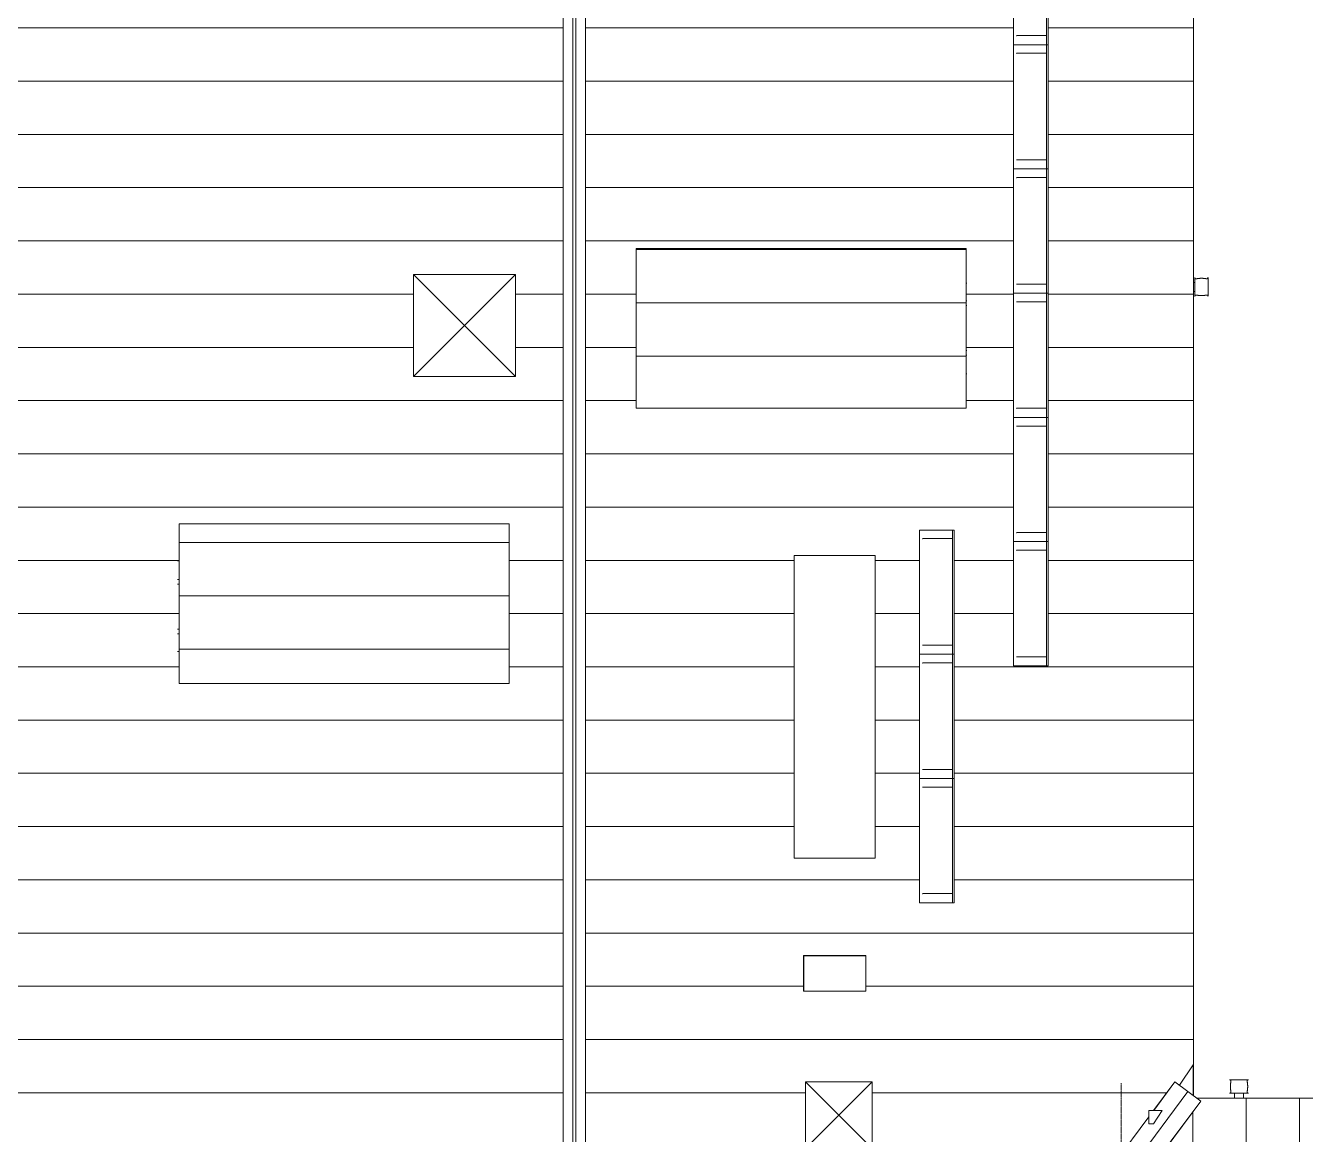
# Model space of a CAD drawing. Header units: millimetres. Extents: x -25149 to 64359, y -29707 to 46678.
# Drawn here: x 18202 to 32625, y 20531 to 33026 of the extents above; entities that cross this region are included whole.
import ezdxf

# ---------------------------------------------------------------- set-up
doc = ezdxf.new("R2010")
doc.units = ezdxf.units.MM
doc.linetypes.add('ADSK_Линия сетки', pattern=[25, 20, -2.5, 0, -2.5])
for name, color, linetype, lineweight in [('Воздуховоды', 7, 'Continuous', 18), ('Крыша', 7, 'Continuous', 9), ('Крыша штриховка', 7, 'Continuous', 9), ('Обобщенные модели', 7, 'Continuous', 18), ('Ограждение', 7, 'Continuous', 9), ('Оси', 7, 'Continuous', 9), ('Панели витража', 7, 'Continuous', 9), ('Перекрытие', 7, 'Continuous', 18), ('Стены наружные', 7, 'Continuous', 18)]:
    doc.layers.add(name, color=color, linetype=linetype, lineweight=lineweight)

# ---------------------------------------------------------------- blocks, each defined once
blk = doc.blocks.new('Водосток - Тип 1 _карниз больше 490мм_-5200714-План 2-го этажа')
at = {"layer": 'Обобщенные модели'}
for p, q in [((19, 685), (125, 685)), ((125, 685), (231, 685)), ((125, 535), (19, 535)), ((231, 535), (125, 535))]:
    blk.add_line(p, q, dxfattribs=at)
at = {"layer": 'Обобщенные модели', "flags": 128}
for points in [[(75, 523), (75, 528), (75, 534), (75, 535)], [(175, 535), (175, 531), (175, 525), (175, 522)]]:
    blk.add_lwpolyline(points, dxfattribs=at)
at = {"layer": 'Обобщенные модели'}
for points in [[(19, 535), (21, 535), (25, 536), (29, 539), (31, 542), (32, 545), (32, 547), (32, 549), (32, 552), (32, 554), (32, 556), (32, 559), (32, 561), (31, 564), (31, 567), (31, 570), (30, 573), (30, 576), (29, 579), (29, 582), (29, 586), (28, 590), (28, 596), (27, 605), (27, 615), (28, 624), (28, 630), (29, 634), (29, 638), (29, 641), (30, 644), (30, 647), (31, 650), (31, 653), (31, 656), (32, 659), (32, 661), (32, 664), (32, 666), (32, 668), (32, 671), (32, 673), (32, 675), (31, 678), (29, 681), (25, 684), (21, 685), (19, 685)], [(231, 685), (229, 685), (225, 684), (221, 681), (219, 678), (218, 675), (218, 673), (218, 671), (218, 668), (218, 666), (218, 664), (218, 661), (218, 659), (219, 656), (219, 653), (219, 650), (220, 647), (220, 644), (221, 641), (221, 638), (221, 634), (222, 630), (222, 624), (223, 615), (223, 605), (222, 596), (222, 590), (221, 586), (221, 582), (221, 579), (220, 576), (220, 573), (219, 570), (219, 567), (219, 564), (218, 561), (218, 559), (218, 556), (218, 554), (218, 552), (218, 549), (218, 547), (218, 545), (219, 542), (221, 539), (225, 536), (229, 535), (231, 535)]]:
    blk.add_open_spline(points, degree=3, knots=[-1, -1, -1, -1, -0.941176, -0.882353, -0.852941, -0.823529, -0.808824, -0.794118, -0.779412, -0.764706, -0.75, -0.735294, -0.720588, -0.705882, -0.691176, -0.676471, -0.661765, -0.647059, -0.632353, -0.617647, -0.602941, -0.588235, -0.558824, -0.529412, -0.470588, -0.441176, -0.411765, -0.397059, -0.382353, -0.367647, -0.352941, -0.338235, -0.323529, -0.308824, -0.294118, -0.279412, -0.264706, -0.25, -0.235294, -0.220588, -0.205882, -0.191176, -0.176471, -0.147059, -0.117647, -0.058824, 0, 0, 0, 0], dxfattribs=at)
blk = doc.blocks.new('PNS_Решетка вентиляционная - Декоративная-5493239-План 2-го этажа')
at = {"layer": 'Панели витража'}
for p, q in [((-105, -182), (-105, -200)), ((105, -182), (105, -200))]:
    blk.add_line(p, q, dxfattribs=at)
blk = doc.blocks.new('PNS_Решетка вентиляционная - Декоративная-5493240-План 2-го этажа')
at = {"layer": 'Панели витража'}
for p, q in [((-100, -182), (-100, -200)), ((100, -182), (100, -200))]:
    blk.add_line(p, q, dxfattribs=at)
blk = doc.blocks.new('PNS_Решетка вентиляционная - Декоративная-2713095-План 2-го этажа')
at = {"layer": 'Панели витража'}
for p, q in [((-255, -182), (-255, -200)), ((255, -182), (255, -200))]:
    blk.add_line(p, q, dxfattribs=at)
blk = doc.blocks.new('PNS_Решетка вентиляционная - Декоративная-V23-План 2-го этажа')
at = {"layer": 'Панели витража'}
for p, q in [((-105, -192), (-105, -200)), ((105, -192), (105, -200))]:
    blk.add_line(p, q, dxfattribs=at)
blk = doc.blocks.new('PNS_Решетка вентиляционная - Декоративная-V24-План 2-го этажа')
at = {"layer": 'Панели витража'}
for p, q in [((-100, -192), (-100, -200)), ((100, -192), (100, -200))]:
    blk.add_line(p, q, dxfattribs=at)
blk = doc.blocks.new('PNS_Решетка вентиляционная - Декоративная-V25-План 2-го этажа')
at = {"layer": 'Панели витража'}
for p, q in [((-255, -192), (-255, -200)), ((255, -192), (255, -200))]:
    blk.add_line(p, q, dxfattribs=at)
blk = doc.blocks.new('Ограждение - Ограждение-2966641-План 2-го этажа')
at = {"layer": 'Ограждение'}
for p, q in [((24262, 43659), (24262, 17892)), ((24371, 43659), (24371, 17892)), ((24404, 17892), (24404, 43659)), ((24513, 43659), (24513, 17892))]:
    blk.add_line(p, q, dxfattribs=at)
blk = doc.blocks.new('Ограждение - Ограждение-2968875-План 2-го этажа')
at = {"layer": 'Ограждение'}
for p, q in [((17402, 20844), (17554, 20941)), ((17554, 20941), (17707, 21039)), ((17554, 20941), (18307, 19763)), ((17707, 21039), (17708, 21040)), ((18508, 19786), (17707, 21039)), ((17708, 21040), (18498, 19803)), ((17401, 20844), (17402, 20844)), ((17401, 20844), (18859, 18563)), ((17402, 20844), (18866, 18555)), ((19288, 17892), (19368, 17766)), ((19290, 17892), (19369, 17767)), ((19503, 17892), (19508, 17884)), ((19531, 17884), (19540, 17892)), ((19752, 17884), (19745, 17892)), ((19747, 17892), (19754, 17884)), ((19368, 17766), (19422, 17804)), ((19369, 17767), (19368, 17766)), ((19368, 17765), (19369, 17766)), ((19368, 17765), (23430, 13409)), ((19369, 17766), (19516, 17872)), ((19516, 17872), (19369, 17767)), ((19369, 17766), (23721, 13098)), ((19514, 17874), (19516, 17872)), ((19516, 17872), (19519, 17874)), ((19516, 17872), (23651, 13437)), ((23927, 13407), (19761, 17874)), ((19763, 17874), (23928, 13407)), ((23430, 13408), (23720, 13098)), ((23810, 13175), (23728, 13098))]:
    blk.add_line(p, q, dxfattribs=at)
blk = doc.blocks.new('Ограждение - Ограждение-2969153-План 2-го этажа')
at = {"layer": 'Ограждение'}
for p, q in [((30914, 20801), (31154, 21123)), ((31155, 21122), (30916, 20801)), ((31154, 21123), (31155, 21122)), ((31155, 21122), (31300, 21014)), ((29789, 18987), (31300, 21014)), ((31300, 21014), (31445, 20906)), ((29183, 17874), (31445, 20906)), ((29184, 17873), (31446, 20906)), ((31445, 20906), (31446, 20906)), ((30862, 20729), (30355, 20050)), ((30363, 20063), (30862, 20731)), ((28698, 17884), (28705, 17892)), ((28707, 17892), (28700, 17884)), ((28948, 17884), (28955, 17892)), ((29087, 17947), (29183, 17873)), ((29183, 17874), (29088, 17947)), ((24522, 13406), (28689, 17874)), ((28691, 17874), (24524, 13406)), ((24883, 13262), (29183, 17873)), ((24883, 13259), (29184, 17872)), ((25252, 13922), (28939, 17874)), ((29172, 17882), (29184, 17873)), ((29184, 17873), (29183, 17874)), ((29183, 17873), (29184, 17872))]:
    blk.add_line(p, q, dxfattribs=at)
blk = doc.blocks.new('Водосток - Тип 1 _карниз больше 490мм_-5192914-План 2-го этажа')
at = {"layer": 'Обобщенные модели'}
for p, q in [((19, 335), (125, 335)), ((125, 335), (231, 335)), ((125, 185), (19, 185)), ((75, 185), (75, 130)), ((75, 156), (75, 130)), ((231, 185), (125, 185)), ((175, 130), (175, 185)), ((175, 130), (175, 156))]:
    blk.add_line(p, q, dxfattribs=at)
at = {"layer": 'Обобщенные модели', "flags": 128}
for points in [[(75, 156), (75, 162), (75, 168), (75, 173), (75, 178), (75, 184), (75, 185)], [(75, 184), (75, 181), (75, 178), (75, 175), (75, 173), (75, 171), (75, 168), (75, 167), (75, 165), (75, 164), (75, 162), (75, 161), (75, 161), (75, 160), (75, 160)], [(175, 160), (175, 160), (175, 161), (175, 162), (175, 163), (175, 164), (175, 166), (175, 168), (175, 170), (175, 172), (175, 174), (175, 177), (175, 180), (175, 183), (175, 185)], [(175, 185), (175, 181), (175, 175), (175, 170), (175, 164), (175, 159), (175, 156)]]:
    blk.add_lwpolyline(points, dxfattribs=at)
at = {"layer": 'Обобщенные модели'}
for start, end in [(165.3598, 194.6402), (345.3598, 14.6402)]:
    blk.add_arc((125, 160), 52, start, end, dxfattribs=at)
for points in [[(19, 185), (21, 185), (25, 186), (29, 189), (31, 192), (32, 195), (32, 197), (32, 199), (32, 202), (32, 204), (32, 206), (32, 209), (32, 211), (31, 214), (31, 217), (31, 220), (30, 223), (30, 226), (29, 229), (29, 232), (29, 236), (28, 240), (28, 246), (27, 255), (27, 265), (28, 274), (28, 280), (29, 284), (29, 288), (29, 291), (30, 294), (30, 297), (31, 300), (31, 303), (31, 306), (32, 309), (32, 311), (32, 314), (32, 316), (32, 318), (32, 321), (32, 323), (32, 325), (31, 328), (29, 331), (25, 334), (21, 335), (19, 335)], [(231, 335), (229, 335), (225, 334), (221, 331), (219, 328), (218, 325), (218, 323), (218, 321), (218, 318), (218, 316), (218, 314), (218, 311), (218, 309), (219, 306), (219, 303), (219, 300), (220, 297), (220, 294), (221, 291), (221, 288), (221, 284), (222, 280), (222, 274), (223, 265), (223, 255), (222, 246), (222, 240), (221, 236), (221, 232), (221, 229), (220, 226), (220, 223), (219, 220), (219, 217), (219, 214), (218, 211), (218, 209), (218, 206), (218, 204), (218, 202), (218, 199), (218, 197), (218, 195), (219, 192), (221, 189), (225, 186), (229, 185), (231, 185)]]:
    blk.add_open_spline(points, degree=3, knots=[-1, -1, -1, -1, -0.941176, -0.882353, -0.852941, -0.823529, -0.808824, -0.794118, -0.779412, -0.764706, -0.75, -0.735294, -0.720588, -0.705882, -0.691176, -0.676471, -0.661765, -0.647059, -0.632353, -0.617647, -0.602941, -0.588235, -0.558824, -0.529412, -0.470588, -0.441176, -0.411765, -0.397059, -0.382353, -0.367647, -0.352941, -0.338235, -0.323529, -0.308824, -0.294118, -0.279412, -0.264706, -0.25, -0.235294, -0.220588, -0.205882, -0.191176, -0.176471, -0.147059, -0.117647, -0.058824, 0, 0, 0, 0], dxfattribs=at)
blk = doc.blocks.new('Зонт прямоугольного сечения - Стандартное-4268093-План 2-го этажа')
at = {"layer": 'Воздуховоды'}
for p, q in [((0, 0), (-575, 575)), ((-575, 575), (-575, -575)), ((-575, 575), (575, 575)), ((-575, 575), (575, 575)), ((-575, 575), (-575, -575)), ((575, 575), (0, 0)), ((575, -575), (575, 575)), ((575, 575), (575, -575)), ((-575, -575), (0, 0)), ((0, 0), (575, -575)), ((575, -575), (-575, -575)), ((575, -575), (-575, -575))]:
    blk.add_line(p, q, dxfattribs=at)
blk = doc.blocks.new('Зонт прямоугольного сечения - Стандартное-4268091-План 2-го этажа')
at = {"layer": 'Воздуховоды'}
for p, q in [((0, 0), (-375, 375)), ((-375, 375), (-375, -375)), ((-375, 375), (375, 375)), ((-375, 375), (375, 375)), ((-375, 375), (-375, -375)), ((375, 375), (0, 0)), ((375, -375), (375, 375)), ((375, 375), (375, -375)), ((-375, -375), (0, 0)), ((0, 0), (375, -375)), ((375, -375), (-375, -375)), ((375, -375), (-375, -375))]:
    blk.add_line(p, q, dxfattribs=at)
blk = doc.blocks.new('Construction_Roof-Accessories_Lindab_KO - Construction_Roof-Accessories_Lindab_KO-4209799-План 2-го этажа')
at = {"layer": 'Обобщенные модели', "lineweight": 9}
for p, q in [((28808, 38642), (28467, 38642)), ((28467, 38640), (28473, 38640)), ((28801, 38640), (28808, 38640))]:
    blk.add_line(p, q, dxfattribs=at)
blk = doc.blocks.new('Construction_Roof-Accessories_Lindab_KO - Construction_Roof-Accessories_Lindab_KO-V28-План 2-го этажа')
at = {"layer": 'Обобщенные модели', "lineweight": 9}
for p, q in [((28808, 37442), (28467, 37442)), ((28467, 37440), (28473, 37440)), ((28801, 37440), (28808, 37440))]:
    blk.add_line(p, q, dxfattribs=at)
blk = doc.blocks.new('Construction_Roof-Accessories_Lindab_BR - Construction_Roof-Accessories_Lindab_BR-4209801-План 2-го этажа')
at = {"layer": 'Обобщенные модели', "lineweight": 9}
for p, q in [((28436, 38739), (28438, 38739)), ((28436, 37339), (28436, 38739)), ((28454, 38739), (28438, 38739)), ((28454, 38739), (28463, 38739)), ((28463, 38739), (28471, 38739)), ((28471, 38739), (28804, 38739)), ((28804, 38739), (28807, 38739)), ((28808, 38739), (28808, 37339)), ((28823, 38739), (28808, 38739)), ((28823, 38739), (28825, 38739)), ((28825, 37339), (28825, 38739)), ((28438, 37339), (28436, 37339)), ((28438, 37339), (28454, 37339)), ((28463, 37339), (28454, 37339)), ((28471, 37339), (28463, 37339)), ((28804, 37339), (28471, 37339)), ((28807, 37339), (28804, 37339)), ((28808, 37339), (28823, 37339)), ((28825, 37339), (28823, 37339))]:
    blk.add_line(p, q, dxfattribs=at)

msp = doc.modelspace()

# ---------------------------------------------------------------- hatches: boundary and pattern name
at = {"layer": 'Крыша штриховка'}
h = msp.add_hatch(dxfattribs=at)
h.set_pattern_fill('FP_7', color=256, style=0, pattern_type=2)
h.set_pattern_definition([(0, (2436.5, 0), (0, 600), [])])
h.paths.add_polyline_path([(24262.443, 17891.572), (24262.309, 43658.805), (17410, 43658.805), (17410, 20941.318), (17553.954, 20941.318), (17708.215, 21038.832), (18504.445, 19791.289), (18507.59, 19785.508), (18306.987, 19763.151), (18865.59, 18555.032), (18858.752, 18563.079), (18418.214, 19252.327), (18889.822, 17891.572), (24262.309, 17891.572)])
h.paths.add_polyline_path([(23652.15, 25612.901), (19932.15, 25612.901), (19932.15, 27412.901), (23652.15, 27412.901), (23652.15, 25828.73)])
h.paths.add_polyline_path([(23654.352, 29071.998), (22573.565, 29071.998), (22573.565, 30221.998), (23723.565, 30221.998), (23723.565, 29071.998), (23714.184, 29071.998)])
h.paths.add_polyline_path([(19932.15, 34832.901), (19932.15, 36632.901), (23652.15, 36632.901), (23652.15, 34832.901), (19983.622, 34832.901)])
h.paths.add_polyline_path([(21007.562, 38221.998), (20432.562, 38221.998), (20432.562, 39371.998), (21582.562, 39371.998), (21582.562, 38221.998), (21121.656, 38221.998)])
h = msp.add_hatch(dxfattribs=at)
h.set_pattern_fill('FP_8', color=256, style=0, pattern_type=2)
h.set_pattern_definition([(180, (3986.8, 0), (-7e-14, -600), [])])
h.paths.add_polyline_path([(28449.847, 17891.572), (29049.819, 17891.572), (30489.752, 20026.361), (30355.38, 20049.774), (30363.437, 20062.967), (30861.675, 20731.072), (30861.457, 20801.318), (30914.061, 20801.318), (31154.002, 21123.064), (31204.225, 21085.611), (31359.918, 21316.435), (31360.433, 20969.119), (31365, 20965.713), (31365, 43658.805), (24512.557, 43658.805), (24512.557, 17891.572), (26356.078, 17891.572)])
h.paths.add_polyline_path([(25697.292, 18861.998), (24753.564, 18861.998), (24753.564, 20011.998), (25903.564, 20011.998), (25903.564, 18861.998)])
h.paths.add_polyline_path([(27402.962, 20372.997), (26992.564, 20372.997), (26992.564, 21122.997), (27742.564, 21122.997), (27742.564, 20372.997), (27580.352, 20372.997)])
h.paths.add_polyline_path([(26969.564, 22144.992), (26969.564, 22544.992), (27669.564, 22544.992), (27669.564, 22144.992), (26992.564, 22144.992)])
h.paths.add_polyline_path([(28291.05, 23141.503), (28277.687, 23141.503), (28277.687, 27341.503), (28666.887, 27341.503), (28666.887, 23141.503), (28292.764, 23141.503)])
h.paths.add_polyline_path([(26969.564, 23645), (26864.565, 23645), (26864.565, 27055), (27774.565, 27055), (27774.565, 23645), (27029.001, 23645)])
h.paths.add_polyline_path([(29371.282, 25810.967), (29336.957, 25810.967), (29336.957, 34210.967), (29726.157, 34210.967), (29726.157, 25810.967), (29496.731, 25810.967)])
h.paths.add_polyline_path([(27302.891, 28713.919), (25084.207, 28713.919), (25084.207, 30513.919), (28802.85, 30513.919), (28802.85, 28713.919), (27402.962, 28713.919)])
h.paths.add_polyline_path([(28439.695, 33138.878), (28436.289, 33138.878), (28436.289, 41538.878), (28825.488, 41538.878), (28825.488, 33138.878), (28441.399, 33138.878)])
h.paths.add_polyline_path([(26969.564, 35500.002), (26969.564, 35900.002), (27669.564, 35900.002), (27669.564, 35500.002), (27402.962, 35500.002)])
h.paths.add_polyline_path([(26864.565, 37085), (26864.565, 41685), (27774.565, 41685), (27774.565, 37085), (27168.296, 37085)])
h = msp.add_hatch(dxfattribs=at)
h.set_pattern_fill('FP_19', color=256, style=0, pattern_type=2)
h.set_pattern_definition([(180, (48620.2, 2901), (-7e-14, -600), [])])
h.paths.add_polyline_path([(25084.207, 28713.919), (28802.85, 28713.919), (28802.85, 30513.919), (25084.207, 30513.919), (25084.207, 29036.323)])
h = msp.add_hatch(dxfattribs=at)
h.set_pattern_fill('FP_20', color=256, style=0, pattern_type=2)
h.set_pattern_definition([(0, (114.8, -6400), (0, 600), [])])
h.paths.add_polyline_path([(23652.15, 25612.901), (23652.15, 27412.901), (19932.15, 27412.901), (19932.15, 25612.901), (23215.425, 25612.901)])
h = msp.add_hatch(dxfattribs=at)
h.set_pattern_fill('FP_9', color=256, style=0, pattern_type=2)
h.set_pattern_definition([(270, (156.06, -17199.3), (600, 4e-14), [])])
h.paths.add_polyline_path([(32637.384, 13388.868), (37875.044, 13388.868), (37875.044, 13531.824), (37850.1, 13531.53), (37764.22, 20871.318), (37764.22, 20921.318), (37875.044, 20921.318), (37875.044, 20941.318), (31397.712, 20941.318), (31445.7, 20905.531), (30008.903, 18978.878), (30109.635, 18978.878), (30088.816, 18918.878), (29964.158, 18918.878), (29183.183, 17873.193), (29184.332, 17872.018), (25018.288, 13404.483), (30949.639, 13388.868), (32278.426, 13388.868)])
h.paths.add_polyline_path([(10875, 13401.716), (10875, 13401.822), (10840.545, 13401.807)])
h.paths.add_polyline_path([(23414.995, 13408.703), (23395.594, 13436.815), (23403.468, 13436.815), (19368.391, 17765.406), (19370.121, 17766.719), (19368.391, 17765.717), (19287.95, 17891.572), (18889.822, 17891.572), (18418.214, 19252.327), (17401.121, 20843.634), (17553.954, 20941.318), (10815, 20941.318), (10815, 20882.525), (10925, 20882.525), (10925, 13462.525), (10875, 13462.525), (10875, 13441.716), (23215.425, 13409.229)])
h.paths.add_polyline_path([(32737.612, 13566.749), (32735.112, 13566.749), (32734.555, 13657.399), (32717.55, 13661.281), (32698.856, 13676.957), (32689.416, 13697.032), (32690.112, 13854.283), (32693.127, 13859.26), (32696.811, 13862.008), (32707.973, 13865.971), (32723.011, 13868.674), (32740.112, 13869.733), (32765.112, 13867.663), (32778.414, 13864.021), (32786.025, 13860.059), (32788.408, 13858.282), (32790.112, 13854.283), (32790.112, 13695.114), (32779.204, 13674.463), (32760.818, 13660.857), (32745.112, 13656.131), (32744.442, 13566.749), (32738.818, 13566.749)])
h.paths.add_polyline_path([(15975, 13566.749), (15970, 13566.749), (15969.443, 13657.399), (15952.438, 13661.281), (15933.744, 13676.957), (15924.304, 13697.032), (15925, 13854.283), (15928.015, 13859.26), (15931.699, 13862.008), (15942.861, 13865.971), (15957.899, 13868.674), (15975, 13869.733), (16000, 13867.663), (16013.302, 13864.021), (16020.913, 13860.059), (16023.296, 13858.282), (16025, 13854.283), (16025, 13695.114), (16014.092, 13674.463), (15995.706, 13660.857), (15980, 13656.131), (15979.33, 13566.749), (15976.294, 13566.749)])

# ---------------------------------------------------------------- linework, layer by layer
at = {"layer": 'Крыша'}
for p, q in [((31365, 20965.713), (31365, 43658.805)), ((25084.207, 30513.919), (28802.85, 30513.919)), ((25084.207, 30513.919), (25084.207, 28713.919)), ((28802.85, 28713.919), (28802.85, 30513.919)), ((28802.85, 28713.919), (25084.207, 28713.919)), ((19932.15, 27412.901), (23652.15, 27412.901)), ((19932.15, 27412.901), (19932.15, 25612.901)), ((23652.15, 27412.901), (23652.15, 25612.901)), ((23652.15, 25612.901), (19932.15, 25612.901)), ((26969.564, 22544.992), (26970.564, 22544.992)), ((26970.564, 22144.992), (26969.564, 22144.992)), ((31204.225, 21085.611), (31359.918, 21316.435)), ((31359.918, 21316.435), (31359.918, 20969.503)), ((37875.044, 20941.318), (31397.712, 20941.318))]:
    msp.add_line(p, q, dxfattribs=at)
at = {"layer": 'Оси', "color": 252, "linetype": 'ADSK_Линия сетки'}
msp.add_line((30549.565, -5029.374), (30549.565, 21107.581), dxfattribs=at)
at = {"layer": 'Перекрытие'}
for p, q in [((27774.565, 27055), (26864.565, 27055)), ((26864.565, 27055), (26864.565, 23645)), ((27774.565, 23645), (27774.565, 27055)), ((26864.565, 23645), (27774.565, 23645))]:
    msp.add_line(p, q, dxfattribs=at)
at = {"layer": 'Стены наружные'}
for p, q in [((26969.564, 22545.992), (27670.564, 22545.992)), ((26969.564, 22143.992), (26969.564, 22545.992)), ((27669.564, 22544.992), (26970.564, 22544.992)), ((26970.564, 22144.992), (26970.564, 22544.992)), ((27669.564, 22144.992), (27669.564, 22544.992)), ((27670.564, 22545.992), (27670.564, 22143.992)), ((27670.564, 22143.992), (26969.564, 22143.992)), ((26970.564, 22144.992), (27669.564, 22144.992)), ((30861.457, 20801.318), (31012.467, 20801.318)), ((30861.457, 20801.318), (30861.922, 20651.318)), ((30911.291, 20651.318), (31012.467, 20801.318)), ((30911.291, 20651.318), (30861.922, 20651.318))]:
    msp.add_line(p, q, dxfattribs=at)

# ---------------------------------------------------------------- block references
at = {"layer": 'Воздуховоды', "rotation": 270.0000000000001}
for name, p in [('Зонт прямоугольного сечения - Стандартное-4268093-План 2-го этажа', (23148.565, 29646.998)), ('Зонт прямоугольного сечения - Стандартное-4268091-План 2-го этажа', (27367.564, 20747.997))]:
    msp.add_blockref(name, p, dxfattribs=at)
at = {"layer": 'Обобщенные модели'}
for name, p in [('Construction_Roof-Accessories_Lindab_BR - Construction_Roof-Accessories_Lindab_BR-4209801-План 2-го этажа', (900.669, -4527.911)), ('Construction_Roof-Accessories_Lindab_KO - Construction_Roof-Accessories_Lindab_KO-V28-План 2-го этажа', (900.669, -4527.911)), ('Construction_Roof-Accessories_Lindab_BR - Construction_Roof-Accessories_Lindab_BR-4209801-План 2-го этажа', (900.669, -5927.911)), ('Construction_Roof-Accessories_Lindab_KO - Construction_Roof-Accessories_Lindab_KO-4209799-План 2-го этажа', (900.669, -5927.911)), ('Construction_Roof-Accessories_Lindab_KO - Construction_Roof-Accessories_Lindab_KO-V28-План 2-го этажа', (900.669, -5927.911)), ('Construction_Roof-Accessories_Lindab_BR - Construction_Roof-Accessories_Lindab_BR-4209801-План 2-го этажа', (900.669, -7327.911)), ('Construction_Roof-Accessories_Lindab_KO - Construction_Roof-Accessories_Lindab_KO-4209799-План 2-го этажа', (900.669, -7327.911)), ('Construction_Roof-Accessories_Lindab_BR - Construction_Roof-Accessories_Lindab_BR-4209801-План 2-го этажа', (900.669, -8727.911)), ('Construction_Roof-Accessories_Lindab_KO - Construction_Roof-Accessories_Lindab_KO-V28-План 2-го этажа', (900.669, -7327.911)), ('Construction_Roof-Accessories_Lindab_KO - Construction_Roof-Accessories_Lindab_KO-4209799-План 2-го этажа', (900.669, -8727.911)), ('Construction_Roof-Accessories_Lindab_KO - Construction_Roof-Accessories_Lindab_KO-V28-План 2-го этажа', (900.669, -8727.911)), ('Construction_Roof-Accessories_Lindab_BR - Construction_Roof-Accessories_Lindab_BR-4209801-План 2-го этажа', (900.669, -10127.911)), ('Construction_Roof-Accessories_Lindab_KO - Construction_Roof-Accessories_Lindab_KO-4209799-План 2-го этажа', (900.669, -10127.911)), ('Construction_Roof-Accessories_Lindab_BR - Construction_Roof-Accessories_Lindab_BR-4209801-План 2-го этажа', (-158.601, -11397.375)), ('Construction_Roof-Accessories_Lindab_KO - Construction_Roof-Accessories_Lindab_KO-V28-План 2-го этажа', (900.669, -10127.911)), ('Construction_Roof-Accessories_Lindab_KO - Construction_Roof-Accessories_Lindab_KO-4209799-План 2-го этажа', (-158.601, -11397.375)), ('Construction_Roof-Accessories_Lindab_BR - Construction_Roof-Accessories_Lindab_BR-4209801-План 2-го этажа', (900.669, -11527.911)), ('Construction_Roof-Accessories_Lindab_KO - Construction_Roof-Accessories_Lindab_KO-4209799-План 2-го этажа', (900.669, -11527.911)), ('Construction_Roof-Accessories_Lindab_KO - Construction_Roof-Accessories_Lindab_KO-V28-План 2-го этажа', (-158.601, -11397.375)), ('Construction_Roof-Accessories_Lindab_BR - Construction_Roof-Accessories_Lindab_BR-4209801-План 2-го этажа', (-158.601, -12797.375)), ('Construction_Roof-Accessories_Lindab_KO - Construction_Roof-Accessories_Lindab_KO-4209799-План 2-го этажа', (-158.601, -12797.375)), ('Construction_Roof-Accessories_Lindab_KO - Construction_Roof-Accessories_Lindab_KO-V28-План 2-го этажа', (900.669, -11527.911)), ('Construction_Roof-Accessories_Lindab_BR - Construction_Roof-Accessories_Lindab_BR-4209801-План 2-го этажа', (-158.601, -14197.375)), ('Construction_Roof-Accessories_Lindab_KO - Construction_Roof-Accessories_Lindab_KO-V28-План 2-го этажа', (-158.601, -12797.375)), ('Construction_Roof-Accessories_Lindab_KO - Construction_Roof-Accessories_Lindab_KO-4209799-План 2-го этажа', (-158.601, -14197.375)), ('Construction_Roof-Accessories_Lindab_KO - Construction_Roof-Accessories_Lindab_KO-V28-План 2-го этажа', (-158.601, -14197.375)), ('Водосток - Тип 1 _карниз больше 490мм_-5192914-План 2-го этажа', (31751.857, 20811.318))]:
    msp.add_blockref(name, p, dxfattribs=at)
at = {"layer": 'Обобщенные модели', "rotation": 270.1776150639599}
msp.add_blockref('Водосток - Тип 1 _карниз больше 490мм_-5200714-План 2-го этажа', (30842.308, 30204.332), dxfattribs=at)
at = {"layer": 'Ограждение'}
for name in ['Ограждение - Ограждение-2966641-План 2-го этажа', 'Ограждение - Ограждение-2969153-План 2-го этажа', 'Ограждение - Ограждение-2968875-План 2-го этажа']:
    msp.add_blockref(name, (0, 0), dxfattribs=at)
at = {"layer": 'Панели витража'}
for name, p, rotation in [('PNS_Решетка вентиляционная - Декоративная-V24-План 2-го этажа', (28610.918, 30023.878), 90.00000000000092), ('PNS_Решетка вентиляционная - Декоративная-V25-План 2-го этажа', (28610.918, 29618.878), 90.00000000000092), ('PNS_Решетка вентиляционная - Декоративная-V23-План 2-го этажа', (28610.918, 29208.878), 90.00000000000092), ('PNS_Решетка вентиляционная - Декоративная-5493239-План 2-го этажа', (20114.102, 26888.11), 270.0000000000005), ('PNS_Решетка вентиляционная - Декоративная-2713095-План 2-го этажа', (20114.102, 26478.11), 270.0000000000005), ('PNS_Решетка вентиляционная - Декоративная-5493240-План 2-го этажа', (20114.102, 26073.11), 270.0000000000005)]:
    msp.add_blockref(name, p, dxfattribs=dict(at, rotation=rotation))

doc.saveas('drawing.dxf')
